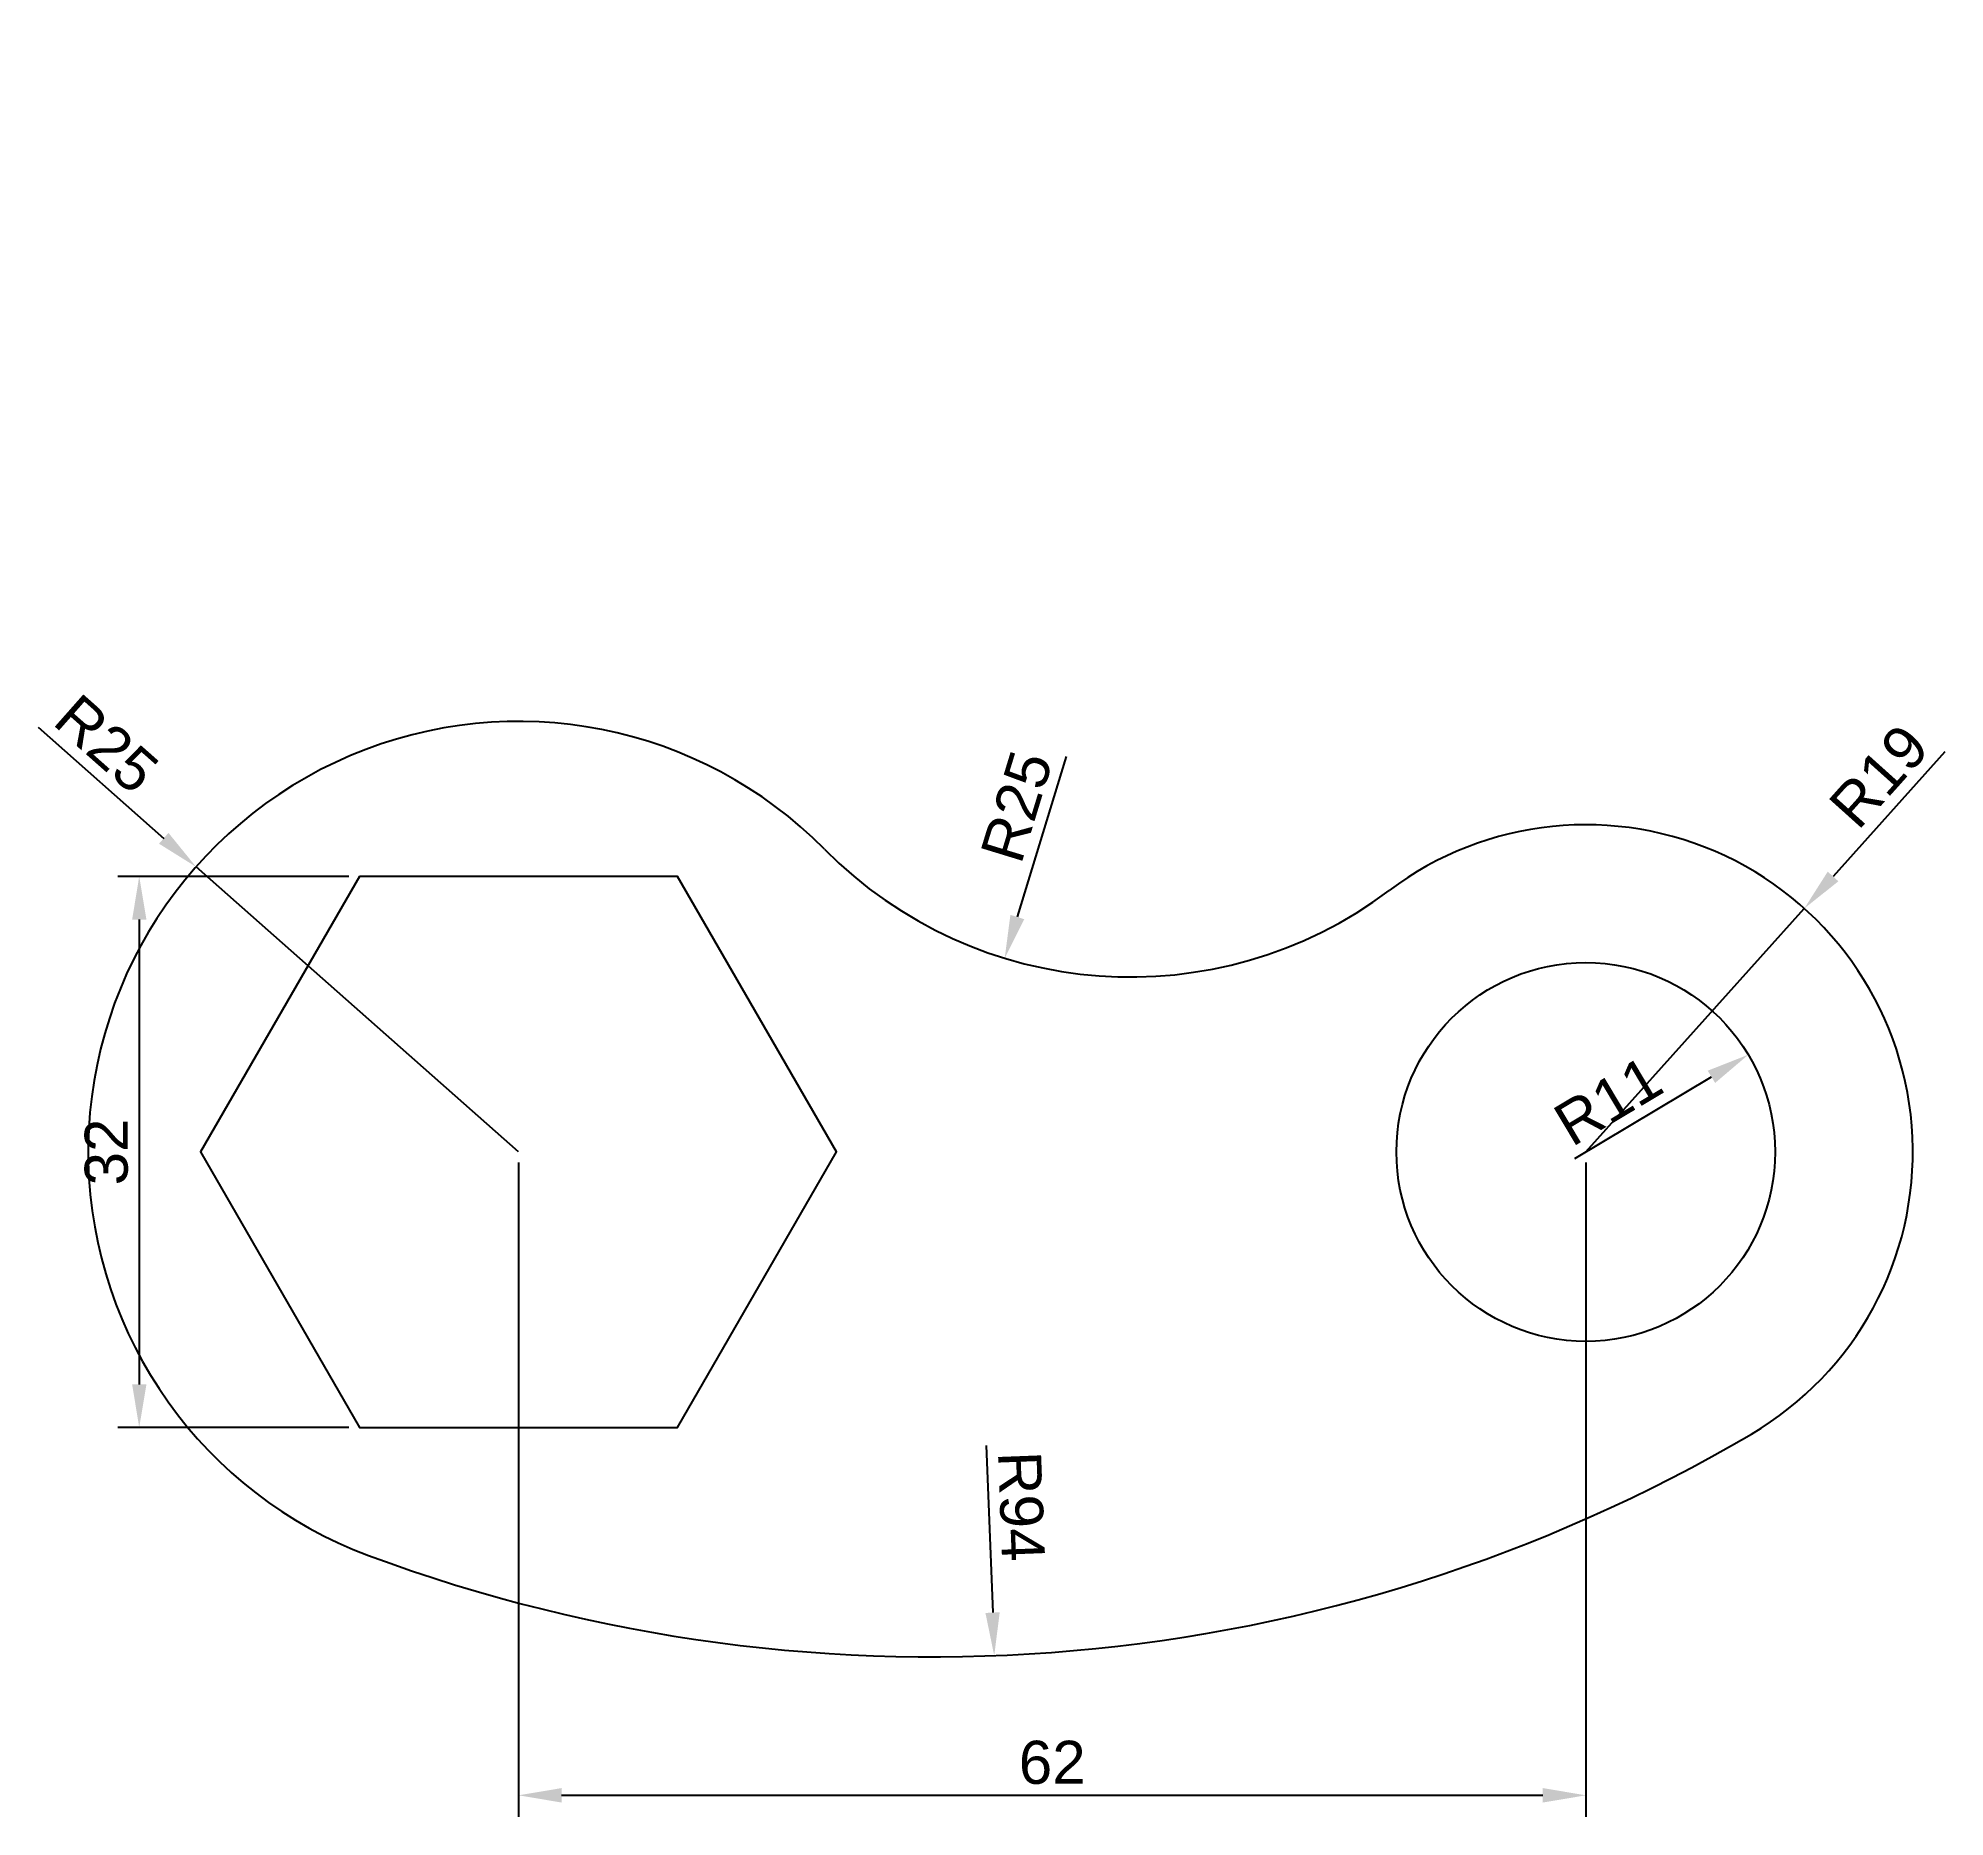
# Model space of a CAD drawing. Header units: millimetres. Extents: x 0 to 111, y 1 to 104.
import ezdxf

# ---------------------------------------------------------------- set-up
doc = ezdxf.new("R2010")
doc.units = ezdxf.units.MM
doc.styles.get("Standard").update_dxf_attribs({"font": 'arial.ttf'})
doc.dimstyles.new('ISO-25', dxfattribs={"dimtxt": 2.5, "dimasz": 2.5, "dimexe": 1.25, "dimexo": 0.625, "dimtad": 1, "dimtxsty": 'Standard', "dimcen": 2.5, "dimadec": 0, "dimazin": 0, "dimtfac": 1, "dimtmove": 0, "dimatfit": 3, "dimfxl": 1, "dimarcsym": 0})

# ---------------------------------------------------------------- blocks, each defined once
blk = doc.blocks.new('*D1')
at = {"color": 0, "lineweight": -2, "transparency": 16777216}
for p, q in [((18.29, 55.13), (4.87, 55.13)), ((6.12, 52.63), (6.12, 25.63)), ((18.29, 23.13), (4.87, 23.13))]:
    blk.add_line(p, q, dxfattribs=at)
at = {"color": 0, "transparency": 16777216}
for points in [[(5.71, 52.63), (6.54, 52.63), (6.12, 55.13)], [(5.71, 25.63), (6.54, 25.63), (6.12, 23.13)]]:
    blk.add_solid(points, dxfattribs=at)
at = {"layer": 'Defpoints', "color": 0, "transparency": 16777216}
for p in [(18.92, 55.13), (6.12, 23.13), (18.92, 23.13)]:
    blk.add_point(p, dxfattribs=at)
at = {"color": 0, "transparency": 16777216, "insert": (4.22, 39.13), "char_height": 2.5, "attachment_point": 5, "rotation": 90}
blk.add_mtext('32', dxfattribs=at)
blk = doc.blocks.new('*D3')
at = {"color": 0, "lineweight": -2, "transparency": 16777216}
for p, q in [((28.16, 38.51), (28.16, 0.52)), ((90.16, 38.51), (90.16, 0.52)), ((30.66, 1.77), (87.66, 1.77))]:
    blk.add_line(p, q, dxfattribs=at)
at = {"color": 0, "transparency": 16777216}
for points in [[(30.66, 2.19), (30.66, 1.35), (28.16, 1.77)], [(87.66, 2.19), (87.66, 1.35), (90.16, 1.77)]]:
    blk.add_solid(points, dxfattribs=at)
at = {"layer": 'Defpoints', "color": 0, "transparency": 16777216}
for p in [(28.16, 39.13), (90.16, 39.13), (90.16, 1.77)]:
    blk.add_point(p, dxfattribs=at)
at = {"color": 0, "transparency": 16777216, "insert": (59.16, 3.67), "char_height": 2.5, "attachment_point": 5}
blk.add_mtext('62', dxfattribs=at)
blk = doc.blocks.new('*D4')
at = {"color": 0, "lineweight": -2, "transparency": 16777216}
blk.add_line((59.97, 62.09), (57.13, 52.78), dxfattribs=at)
at = {"color": 0, "transparency": 16777216}
blk.add_solid([(56.73, 52.9), (57.53, 52.65), (56.4, 50.39)], dxfattribs=at)
at = {"layer": 'Defpoints', "color": 0, "transparency": 16777216}
for p in [(63.7, 74.29), (56.4, 50.39)]:
    blk.add_point(p, dxfattribs=at)
at = {"color": 0, "transparency": 16777216, "insert": (57.1, 59.19), "char_height": 2.5, "attachment_point": 5, "rotation": 73.0057}
blk.add_mtext('R25', dxfattribs=at)
blk = doc.blocks.new('*D5')
at = {"color": 0, "lineweight": -2, "transparency": 16777216}
blk.add_line((55.33, 22.09), (55.7, 12.38), dxfattribs=at)
at = {"color": 0, "transparency": 16777216}
blk.add_solid([(56.11, 12.4), (55.28, 12.36), (55.79, 9.88)], dxfattribs=at)
at = {"layer": 'Defpoints', "color": 0, "transparency": 16777216}
for p in [(52.19, 103.81), (55.79, 9.88)]:
    blk.add_point(p, dxfattribs=at)
at = {"color": 0, "transparency": 16777216, "insert": (57.36, 18.55), "char_height": 2.5, "attachment_point": 5, "rotation": 272.1993}
blk.add_mtext('R94', dxfattribs=at)
blk = doc.blocks.new('*D6')
at = {"color": 0, "lineweight": -2, "transparency": 16777216}
blk.add_line((89.52, 38.75), (97.45, 43.49), dxfattribs=at)
at = {"color": 0, "transparency": 16777216}
blk.add_solid([(97.24, 43.85), (97.67, 43.14), (99.6, 44.78)], dxfattribs=at)
at = {"layer": 'Defpoints', "color": 0, "transparency": 16777216}
for p in [(99.6, 44.78), (90.16, 39.13)]:
    blk.add_point(p, dxfattribs=at)
at = {"color": 0, "transparency": 16777216, "insert": (91.45, 42.1), "char_height": 2.5, "attachment_point": 5, "rotation": 30.8643}
blk.add_mtext('R11', dxfattribs=at)
blk = doc.blocks.new('*D7')
at = {"color": 0, "lineweight": -2, "transparency": 16777216}
for p, q in [((111.02, 62.37), (104.52, 55.13)), ((90.16, 39.13), (102.85, 53.27))]:
    blk.add_line(p, q, dxfattribs=at)
at = {"color": 0, "transparency": 16777216}
blk.add_solid([(104.21, 55.41), (104.83, 54.85), (102.85, 53.27)], dxfattribs=at)
at = {"layer": 'Defpoints', "color": 0, "transparency": 16777216}
for p in [(102.85, 53.27), (90.16, 39.13)]:
    blk.add_point(p, dxfattribs=at)
at = {"color": 0, "transparency": 16777216, "insert": (107.19, 60.95), "char_height": 2.5, "attachment_point": 5, "rotation": 48.0885}
blk.add_mtext('R19', dxfattribs=at)
blk = doc.blocks.new('*D8')
at = {"color": 0, "lineweight": -2, "transparency": 16777216}
for p, q in [((0.25, 63.79), (7.55, 57.34)), ((28.16, 39.13), (9.42, 55.69))]:
    blk.add_line(p, q, dxfattribs=at)
at = {"color": 0, "transparency": 16777216}
blk.add_solid([(7.82, 57.66), (7.27, 57.03), (9.42, 55.69)], dxfattribs=at)
at = {"layer": 'Defpoints', "color": 0, "transparency": 16777216}
for p in [(9.42, 55.69), (28.16, 39.13)]:
    blk.add_point(p, dxfattribs=at)
at = {"color": 0, "transparency": 16777216, "insert": (4.22, 62.82), "char_height": 2.5, "attachment_point": 5, "rotation": 318.5323}
blk.add_mtext('R25', dxfattribs=at)

msp = doc.modelspace()

# ---------------------------------------------------------------- linework, layer by layer
msp.add_lwpolyline([(18.917, 55.133), (9.68, 39.133), (18.917, 23.133), (37.393, 23.133), (46.63, 39.133), (37.393, 55.133)], close=True)
msp.add_circle((90.155, 39.133), 11)
for centre, radius, start, end in [((28.155, 39.133), 25, 44.68629, 249.61702), ((90.155, 39.133), 19, 300.41347, 126.95396), ((63.703, 74.294), 25, 224.68629, 306.95396), ((52.187, 103.812), 94, 249.61702, 300.41347)]:
    msp.add_arc(centre, radius, start, end)

# ---------------------------------------------------------------- dimensions: what is measured, and where the dimension line sits
for center, mpoint, picture, middle in [((52.187, 103.812), (55.795, 9.882), '*D5', (55.464, 18.482)), ((63.703, 74.294), (56.396, 50.386), '*D4', (58.916, 58.63)), ((90.155, 39.133), (99.597, 44.776), '*D6', (92.412, 40.482))]:
    dim = msp.add_radius_dim(center=center, mpoint=mpoint, dimstyle='ISO-25')
    dim.commit()
    dim.dimension.update_dxf_attribs({"geometry": picture, "text_midpoint": middle, "dimtype": 164})
for center, mpoint, picture, middle in [((28.155, 39.133), (9.422, 55.688), '*D8', (4.221, 62.821)), ((90.155, 39.133), (102.847, 53.272), '*D7', (107.186, 60.953))]:
    dim = msp.add_radius_dim(center=center, mpoint=mpoint, dimstyle='ISO-25')
    dim.commit()
    dim.dimension.update_dxf_attribs({"geometry": picture, "text_midpoint": middle})
dim = msp.add_linear_dim(base=(6.124, 23.133), p1=(18.917, 55.133), p2=(18.917, 23.133), angle=90, dimstyle='ISO-25')
dim.commit()
dim.dimension.update_dxf_attribs({"geometry": '*D1', "text_midpoint": (4.222, 39.133)})
dim = msp.add_linear_dim(base=(90.155, 1.769), p1=(28.155, 39.133), p2=(90.155, 39.133), dimstyle='ISO-25')
dim.commit()
dim.dimension.update_dxf_attribs({"geometry": '*D3', "text_midpoint": (59.155, 3.671)})

doc.saveas('drawing.dxf')
